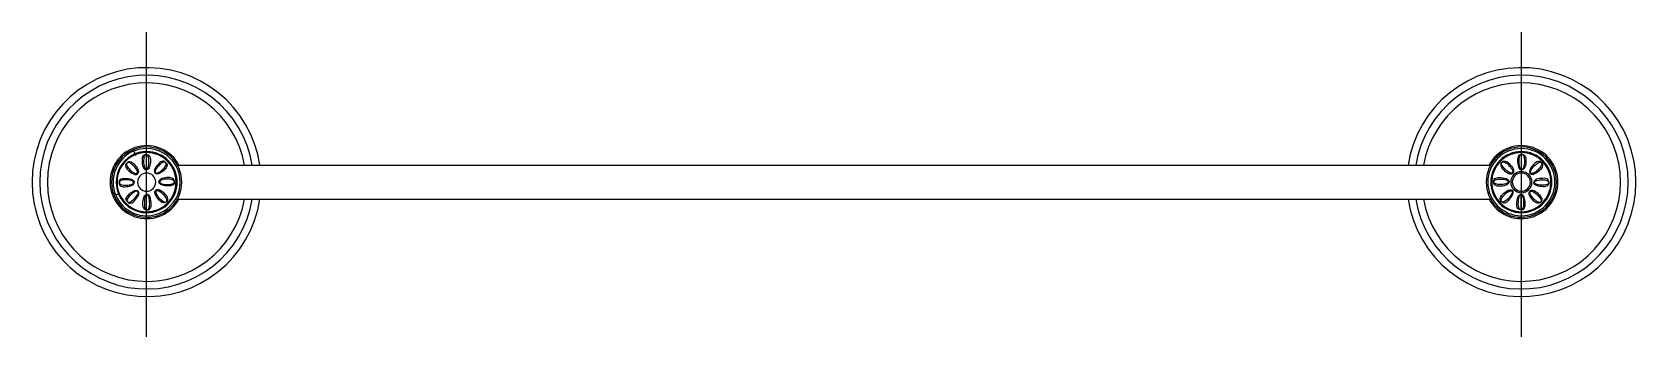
# Model space of a CAD drawing. Extents: x -1.111 to -0.586, y 292.275 to 292.375.
import ezdxf

# ---------------------------------------------------------------- set-up
doc = ezdxf.new("R2010")
doc.units = 0
doc.header["$LTSCALE"] = 0.2
doc.header["$MEASUREMENT"] = 0
doc.linetypes.add('AXES', pattern=[0.54, 0.3, -0.08, 0.08, -0.08])
doc.linetypes.add('CONTINU', pattern=[0])
doc.layers.get('0').update_dxf_attribs({"linetype": 'CONTINUOUS'})
doc.layers.add('DECA_EIXOS', color=5, linetype='AXES')

msp = doc.modelspace()

# ---------------------------------------------------------------- linework, layer by layer
at = {"linetype": 'CONTINU'}
for points in [[(-1.03625, 292.33142, 13.439103), (-1.03625, 292.32032)], [(-0.66043, 292.32032, 13.439103), (-0.66043, 292.33142)], [(-1.03878, 292.33142, 12.532875), (-1.03878, 292.32032)], [(-1.04133, 292.33142, 11.622001), (-1.04133, 292.32032)], [(-0.6579, 292.32032, 12.532919), (-0.6579, 292.33142)], [(-0.65535, 292.32032, 11.622012), (-0.65535, 292.33142)], [(-1.06276, 292.33142, 4.060004), (-1.06276, 292.32032)], [(-1.07334, 292.33738, 1.000025), (-1.07334, 292.31436)], [(-1.07334, 292.33686, 1), (-1.07334, 292.31488)], [(-1.07334, 292.33587, 1.000019), (-1.07334, 292.31587)], [(-1.07334, 292.31436, 1), (-1.07334, 292.33738)], [(-1.07334, 292.31488, 1.000003), (-1.07334, 292.33686)], [(-1.07334, 292.31587, 1), (-1.07334, 292.33587)], [(-0.62334, 292.33738, 1), (-0.62334, 292.31436)], [(-0.62334, 292.33686, 1), (-0.62334, 292.31488)], [(-0.63392, 292.32032, 4.060004), (-0.63392, 292.33142)], [(-0.62334, 292.33587, 1), (-0.62334, 292.31587)], [(-0.62334, 292.31436, 1.000052), (-0.62334, 292.33738)], [(-0.62334, 292.31488, 1), (-0.62334, 292.33686)], [(-0.62334, 292.31587, 1), (-0.62334, 292.33587)], [(-1.07334, 292.33557, 1.000006), (-1.07334, 292.31617)], [(-1.07969, 292.33217, 0.254447), (-1.08026, 292.33118, 0.166432), (-1.07946, 292.32989, 0.092072), (-1.07765, 292.32855, 0.14738), (-1.07666, 292.32841, 0.197085), (-1.07618, 292.32872)], [(-1.07969, 292.33217, 0.349098), (-1.07986, 292.3313, 0.097265), (-1.07879, 292.32992, 0.090364), (-1.07722, 292.32877, 0.360897), (-1.07639, 292.32887)], [(-1.07969, 292.33217, -0.227765), (-1.07883, 292.33264, -0.147157), (-1.07746, 292.33175, -0.088639), (-1.07621, 292.33004, -0.242518), (-1.07618, 292.32872)], [(-1.07639, 292.32887, 0.267327), (-1.07655, 292.32988, 0.065933), (-1.0777, 292.33129, 0.090277), (-1.07888, 292.33221, 0.292929), (-1.07969, 292.33217)], [(-1.07334, 292.33482, 0.254463), (-1.07448, 292.33452, 0.166229), (-1.07483, 292.33304, 0.092149), (-1.07449, 292.33081, 0.14738), (-1.07389, 292.33002, 0.197202), (-1.07334, 292.32989)], [(-1.07334, 292.33482, 0.363354), (-1.07411, 292.33432, 0.097448), (-1.07433, 292.33259, 0.09033), (-1.07404, 292.33066, 0.37623), (-1.07334, 292.33015)], [(-1.07334, 292.31617, 1), (-1.07334, 292.33557)], [(-1.07334, 292.33482, -0.229872), (-1.07243, 292.33454, -0.147056), (-1.0721, 292.33294, -0.088572), (-1.07242, 292.33085, -0.244307), (-1.07334, 292.32989)], [(-1.07334, 292.33015, 0.267387), (-1.07277, 292.33098, 0.065943), (-1.07259, 292.33279, 0.090337), (-1.07278, 292.33427, 0.29317), (-1.07334, 292.33482)], [(-1.06704, 292.33222, 0.254365), (-1.06803, 292.33279, 0.166427), (-1.06932, 292.33199, 0.092207), (-1.07066, 292.33018, 0.147402), (-1.0708, 292.32919, 0.197023), (-1.07049, 292.32871)], [(-1.06704, 292.33222, 0.34922), (-1.06791, 292.33239, 0.097027), (-1.06929, 292.33132, 0.090212), (-1.07044, 292.32975, 0.360764), (-1.07034, 292.32892)], [(-1.06704, 292.33222, -0.227743), (-1.06657, 292.33136, -0.1473), (-1.06746, 292.32999, -0.088615), (-1.06917, 292.32874, -0.242454), (-1.07049, 292.32871)], [(-1.07034, 292.32892, 0.267469), (-1.06932, 292.32908, 0.066057), (-1.06792, 292.33023, 0.090272), (-1.067, 292.33141, 0.293098), (-1.06704, 292.33222)], [(-0.62334, 292.33557, 1), (-0.62334, 292.31617)], [(-0.62979, 292.33231, 0.227736), (-0.63011, 292.33136, 0.147165), (-0.62922, 292.32999, 0.088642), (-0.62751, 292.32874, 0.242451), (-0.62619, 292.32871)], [(-0.62634, 292.32892, -0.267442), (-0.62735, 292.32908, -0.066004), (-0.62876, 292.33023, -0.090262), (-0.62968, 292.33141, -0.292985), (-0.62979, 292.33231)], [(-0.62979, 292.33231, -0.254449), (-0.62865, 292.33279, -0.166439), (-0.62736, 292.33199, -0.092097), (-0.62602, 292.33018, -0.14738), (-0.62588, 292.32919, -0.197123), (-0.62619, 292.32871)], [(-0.62979, 292.33231, -0.349227), (-0.62877, 292.33239, -0.097177), (-0.62739, 292.33132, -0.090297), (-0.62624, 292.32975, -0.360855), (-0.62634, 292.32892)], [(-0.62335, 292.33498, 0.239029), (-0.62425, 292.33454, 0.14717), (-0.62458, 292.33294, 0.088631), (-0.62426, 292.33085, 0.251659), (-0.62335, 292.32989)], [(-0.6233, 292.33015, -0.267439), (-0.6239, 292.33098, -0.066011), (-0.62409, 292.33279, -0.090281), (-0.6239, 292.33427, -0.306624), (-0.62335, 292.33498)], [(-0.62335, 292.33498, -0.254456), (-0.6222, 292.33452, -0.166429), (-0.62185, 292.33304, -0.0921), (-0.62219, 292.33081, -0.147396), (-0.62279, 292.33002, -0.197143), (-0.62335, 292.32989)], [(-0.62335, 292.33498, -0.363246), (-0.62257, 292.33432, -0.097169), (-0.62235, 292.33259, -0.090308), (-0.62264, 292.33066, -0.444928), (-0.6233, 292.33015)], [(-0.62334, 292.31617, 1), (-0.62334, 292.33557)], [(-0.6169, 292.33232, 0.227727), (-0.61785, 292.33264, 0.147168), (-0.61922, 292.33175, 0.088638), (-0.62047, 292.33004, 0.242447), (-0.6205, 292.32872)], [(-0.6169, 292.33232, -0.25445), (-0.61642, 292.33118, -0.16643), (-0.61722, 292.32989, -0.092088), (-0.61903, 292.32855, -0.147368), (-0.62001, 292.32841, -0.197124), (-0.6205, 292.32872)], [(-0.62029, 292.32887, -0.267435), (-0.62012, 292.32988, -0.066013), (-0.61898, 292.33129, -0.090271), (-0.6178, 292.33221, -0.292975), (-0.6169, 292.33232)], [(-0.6169, 292.33232, -0.349211), (-0.61682, 292.3313, -0.097177), (-0.61789, 292.32992, -0.090304), (-0.61946, 292.32877, -0.360846), (-0.62029, 292.32887)], [(-1.08229, 292.32583, 0.254452), (-1.08199, 292.32473, 0.166468), (-1.08051, 292.32438, 0.092085), (-1.07828, 292.32472, 0.147386), (-1.07749, 292.32532, 0.197068), (-1.07736, 292.32588)], [(-1.08229, 292.32583, -0.227466), (-1.08201, 292.32678, -0.147163), (-1.08041, 292.32711, -0.08864), (-1.07832, 292.32679, -0.242375), (-1.07736, 292.32588)], [(-1.07762, 292.32583, 0.267439), (-1.07845, 292.32643, 0.066013), (-1.08026, 292.32662, 0.090221), (-1.08174, 292.32643, 0.292969), (-1.08229, 292.32583)], [(-1.08229, 292.32583, 0.349401), (-1.08179, 292.3251, 0.097159), (-1.08006, 292.32488, 0.090298), (-1.07813, 292.32517, 0.360878), (-1.07762, 292.32583)], [(-1.07334, 292.32884, 1), (-1.07334, 292.3229)], [(-1.07334, 292.3229, 1), (-1.07334, 292.32884)], [(-1.06423, 292.32586, 0.254398), (-1.06469, 292.32701, 0.166394), (-1.06617, 292.32736, 0.092086), (-1.06839, 292.32702, 0.14733), (-1.06919, 292.32642, 0.197199), (-1.06932, 292.32586)], [(-1.06423, 292.32586, -0.228092), (-1.06467, 292.32496, -0.147179), (-1.06627, 292.32463, -0.088634), (-1.06836, 292.32495, -0.242479), (-1.06932, 292.32586)], [(-1.06423, 292.32586, 0.349344), (-1.06489, 292.32664, 0.097191), (-1.06662, 292.32686, 0.090285), (-1.06855, 292.32656, 0.36113), (-1.06906, 292.3259)], [(-1.06906, 292.3259, 0.267528), (-1.06823, 292.3253, 0.066013), (-1.06642, 292.32512, 0.090248), (-1.06494, 292.32531, 0.292993), (-1.06423, 292.32586)], [(-0.63245, 292.32586, -0.254468), (-0.63199, 292.32701, -0.166434), (-0.63051, 292.32736, -0.092094), (-0.62828, 292.32702, -0.147376), (-0.62749, 292.32642, -0.197197), (-0.62736, 292.32586)], [(-0.63245, 292.32586, -0.349223), (-0.63179, 292.32664, -0.097168), (-0.63006, 292.32686, -0.090299), (-0.62813, 292.32656, -0.360834), (-0.62762, 292.3259)], [(-0.62762, 292.3259, -0.267439), (-0.62845, 292.3253, -0.066005), (-0.63026, 292.32512, -0.090262), (-0.63174, 292.32531, -0.292956), (-0.63245, 292.32586)], [(-0.63245, 292.32586, 0.227754), (-0.63201, 292.32496, 0.147173), (-0.63041, 292.32463, 0.088638), (-0.62832, 292.32495, 0.242452), (-0.62736, 292.32586)], [(-0.62334, 292.32934, 1), (-0.62334, 292.3224)], [(-0.62334, 292.32884, 1), (-0.62334, 292.3229)], [(-0.62334, 292.3224, 1), (-0.62334, 292.32934)], [(-0.62334, 292.3229, 1), (-0.62334, 292.32884)], [(-0.61439, 292.32583, -0.254469), (-0.61469, 292.32473, -0.166432), (-0.61617, 292.32438, -0.092093), (-0.61839, 292.32472, -0.147376), (-0.61919, 292.32532, -0.197166), (-0.61931, 292.32588)], [(-0.61439, 292.32583, 0.227752), (-0.61467, 292.32678, 0.147173), (-0.61627, 292.32711, 0.088641), (-0.61836, 292.32679, 0.242437), (-0.61931, 292.32588)], [(-0.61906, 292.32583, -0.267439), (-0.61823, 292.32643, -0.066003), (-0.61642, 292.32662, -0.09026), (-0.61494, 292.32643, -0.292952), (-0.61439, 292.32583)], [(-0.61439, 292.32583, -0.349223), (-0.61489, 292.3251, -0.097168), (-0.61662, 292.32488, -0.0903), (-0.61854, 292.32517, -0.360832), (-0.61906, 292.32583)], [(-1.07964, 292.31952, -0.227977), (-1.08011, 292.32038, -0.147297), (-1.07922, 292.32175, -0.088661), (-1.07751, 292.323, -0.24248), (-1.07619, 292.32303)], [(-1.07634, 292.32282, 0.267428), (-1.07735, 292.32265, 0.065975), (-1.07876, 292.32151, 0.090207), (-1.07968, 292.32033, 0.293134), (-1.07964, 292.31952)], [(-1.07964, 292.31952, 0.254582), (-1.07865, 292.31895, 0.166522), (-1.07736, 292.31974, 0.092236), (-1.07602, 292.32156, 0.147321), (-1.07588, 292.32254, 0.197382), (-1.07619, 292.32303)], [(-1.07964, 292.31952, 0.349281), (-1.07877, 292.31935, 0.097316), (-1.07739, 292.32042, 0.090397), (-1.07624, 292.32199, 0.360508), (-1.07634, 292.32282)], [(-1.07335, 292.31675, -0.239115), (-1.07425, 292.3172, -0.147171), (-1.07458, 292.3188, -0.088609), (-1.07426, 292.32089, -0.244123), (-1.07334, 292.32185)], [(-1.0733, 292.32159, 0.267484), (-1.0739, 292.32076, 0.065994), (-1.07409, 292.31895, 0.090244), (-1.0739, 292.31747, 0.306654), (-1.07335, 292.31675)], [(-1.07335, 292.31675, 0.254283), (-1.0722, 292.31722, 0.166496), (-1.07185, 292.3187, 0.092138), (-1.07219, 292.32092, 0.14736), (-1.07279, 292.32172, 0.197133), (-1.07334, 292.32185)], [(-1.07335, 292.31675, 0.363119), (-1.07257, 292.31742, 0.097483), (-1.07235, 292.31915, 0.090371), (-1.07264, 292.32107, 0.444541), (-1.0733, 292.32159)], [(-1.0669, 292.31942, -0.227675), (-1.06785, 292.3191, -0.147193), (-1.06922, 292.31999, -0.088647), (-1.07047, 292.3217, -0.242577), (-1.0705, 292.32302)], [(-1.0669, 292.31942, 0.254909), (-1.06642, 292.32056, 0.166579), (-1.06722, 292.32185, 0.092057), (-1.06903, 292.32319, 0.147363), (-1.07001, 292.32333, 0.19725), (-1.0705, 292.32302)], [(-1.07029, 292.32287, 0.267437), (-1.07012, 292.32185, 0.066028), (-1.06898, 292.32045, 0.090293), (-1.0678, 292.31953, 0.293104), (-1.0669, 292.31942)], [(-1.0669, 292.31942, 0.349089), (-1.06682, 292.32044, 0.097093), (-1.06789, 292.32182, 0.090327), (-1.06946, 292.32297, 0.360802), (-1.07029, 292.32287)], [(-0.62978, 292.31942, -0.254448), (-0.63026, 292.32056, -0.166423), (-0.62946, 292.32185, -0.092083), (-0.62765, 292.32319, -0.147369), (-0.62666, 292.32333, -0.197124), (-0.62618, 292.32302)], [(-0.62978, 292.31942, -0.349233), (-0.62986, 292.32044, -0.097165), (-0.62879, 292.32182, -0.090305), (-0.62722, 292.32297, -0.360845), (-0.62639, 292.32287)], [(-0.62978, 292.31942, 0.227729), (-0.62883, 292.3191, 0.147168), (-0.62746, 292.31999, 0.088638), (-0.62621, 292.3217, 0.242447), (-0.62618, 292.32302)], [(-0.62639, 292.32287, -0.267436), (-0.62655, 292.32185, -0.066013), (-0.6277, 292.32045, -0.090268), (-0.62888, 292.31953, -0.292975), (-0.62978, 292.31942)], [(-0.62337, 292.31692, -0.288787), (-0.62448, 292.31722, -0.166427), (-0.62483, 292.3187, -0.0921), (-0.62449, 292.32092, -0.147397), (-0.62389, 292.32172, -0.197147), (-0.62333, 292.32184)], [(-0.62337, 292.31692, -0.425869), (-0.62411, 292.31742, -0.097168), (-0.62433, 292.31915, -0.090297), (-0.62404, 292.32107, -0.444904), (-0.62337, 292.32159)], [(-0.62337, 292.31692, 0.229944), (-0.62243, 292.3172, 0.14717), (-0.6221, 292.3188, 0.088641), (-0.62242, 292.32089, 0.251653), (-0.62333, 292.32184)], [(-0.62337, 292.32159, -0.267439), (-0.62277, 292.32076, -0.066011), (-0.62259, 292.31895, -0.090253), (-0.62278, 292.31747, -0.293005), (-0.62337, 292.31692)], [(-0.61689, 292.31943, -0.254449), (-0.61803, 292.31895, -0.166436), (-0.61932, 292.31974, -0.092092), (-0.62066, 292.32156, -0.147379), (-0.6208, 292.32254, -0.197123), (-0.62049, 292.32303)], [(-0.61689, 292.31943, -0.349227), (-0.61791, 292.31935, -0.097171), (-0.61929, 292.32042, -0.090294), (-0.62044, 292.32199, -0.360855), (-0.62034, 292.32282)], [(-0.61689, 292.31943, 0.227757), (-0.61657, 292.32038, 0.147176), (-0.61746, 292.32175, 0.088639), (-0.61917, 292.323, 0.242449), (-0.62049, 292.32303)], [(-0.62034, 292.32282, -0.267442), (-0.61932, 292.32265, -0.066004), (-0.61792, 292.32151, -0.090263), (-0.617, 292.32033, -0.292985), (-0.61689, 292.31943)]]:
    msp.add_lwpolyline(points, format="xyb", dxfattribs=at)
for points in [[(-1.07754, 292.33602), (-1.07697, 292.33464)], [(-1.06326, 292.33142), (-0.63341, 292.33142)], [(-1.07762, 292.32583), (-1.07736, 292.32588)], [(-1.07639, 292.32887), (-1.07618, 292.32872)], [(-1.07334, 292.33015), (-1.07334, 292.32989)], [(-1.07049, 292.32871), (-1.07034, 292.32892)], [(-1.06932, 292.32586), (-1.06906, 292.3259)], [(-0.62762, 292.3259), (-0.62736, 292.32586)], [(-0.62634, 292.32892), (-0.62619, 292.32871)], [(-0.62335, 292.32989), (-0.6233, 292.33015)], [(-0.6205, 292.32872), (-0.62029, 292.32887)], [(-0.61931, 292.32588), (-0.61906, 292.32583)], [(-1.08349, 292.32166), (-1.08258, 292.32204)], [(-1.08258, 292.32204), (-1.08211, 292.32223)], [(-1.07634, 292.32282), (-1.07619, 292.32303)], [(-1.07334, 292.32185), (-1.0733, 292.32159)], [(-1.0705, 292.32302), (-1.07029, 292.32287)], [(-1.06326, 292.32032), (-0.63341, 292.32032)], [(-0.62639, 292.32287), (-0.62618, 292.32302)], [(-0.62337, 292.32159), (-0.62333, 292.32184)], [(-0.62337, 292.31692), (-0.62337, 292.32159)], [(-0.62049, 292.32303), (-0.62034, 292.32282)]]:
    msp.add_lwpolyline(points, dxfattribs=at)
at = {"layer": 'DECA_EIXOS'}
for points in [[(-1.07334, 292.27517), (-1.07334, 292.37503)], [(-0.62334, 292.27517), (-0.62334, 292.37503)]]:
    msp.add_lwpolyline(points, dxfattribs=at)

doc.saveas('drawing.dxf')
